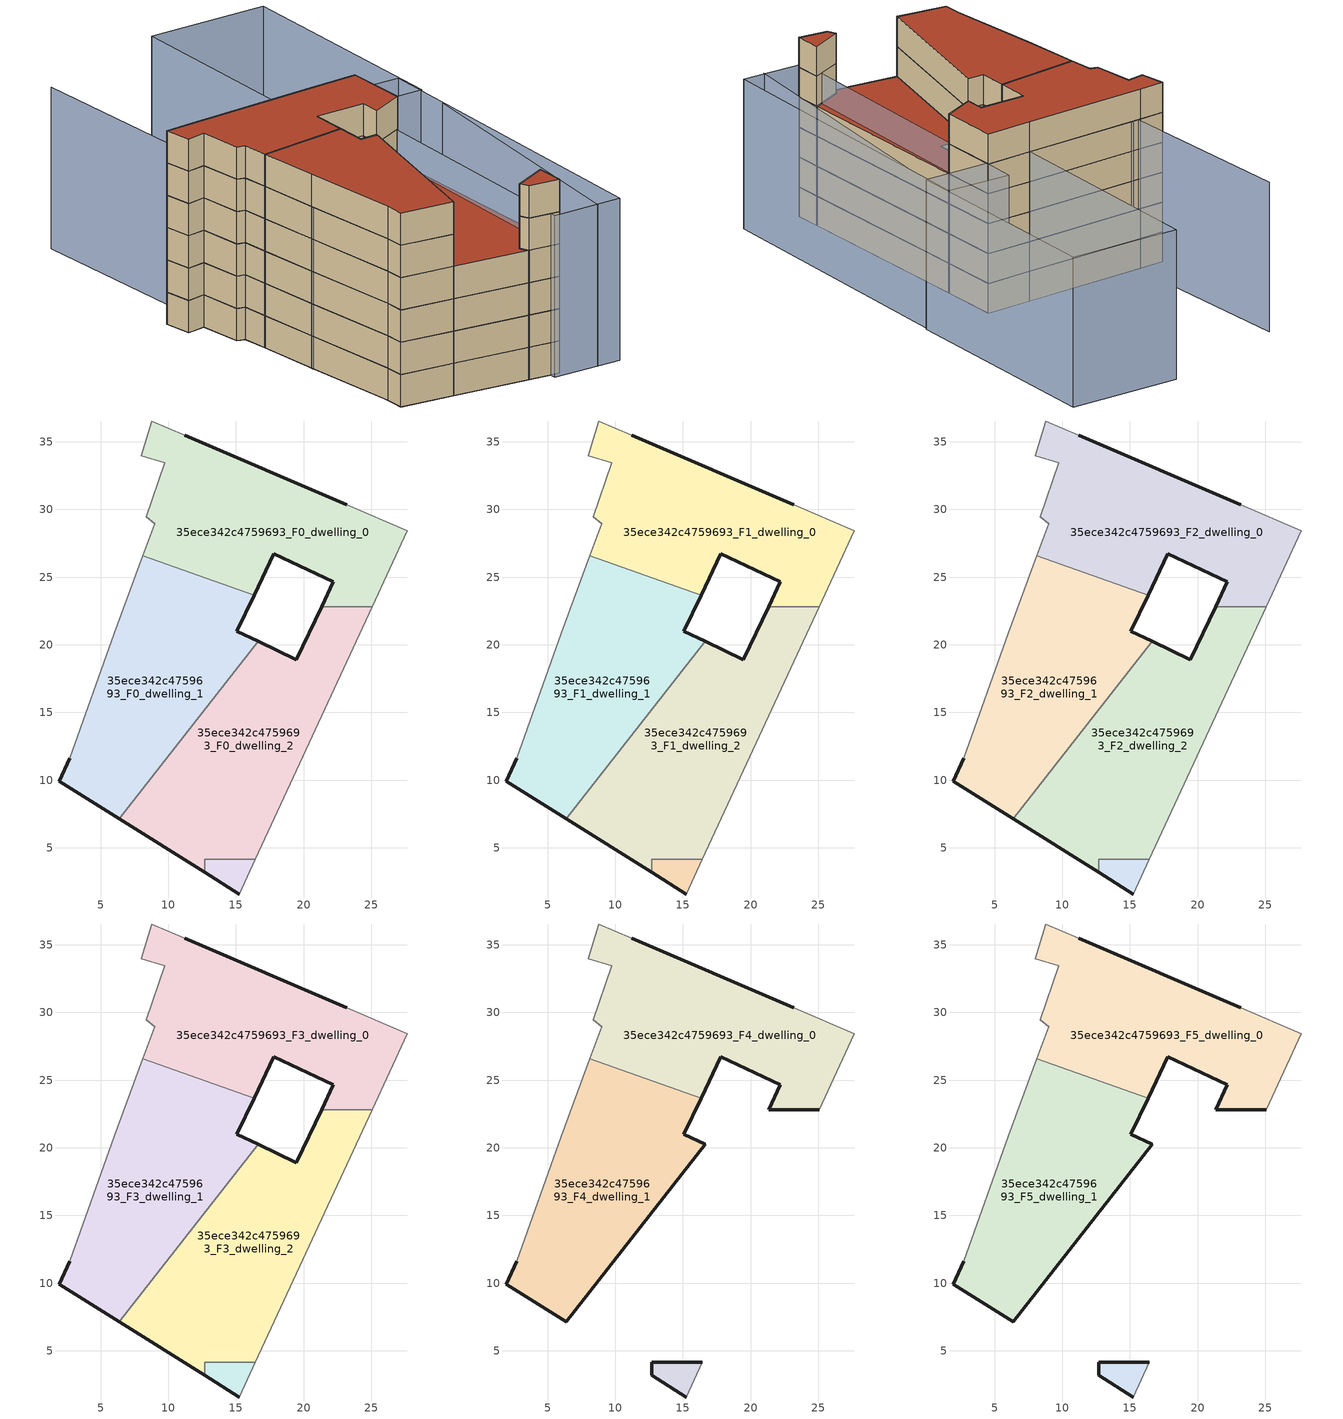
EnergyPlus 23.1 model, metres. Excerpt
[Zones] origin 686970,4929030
35ece342c4759693_F0_dwelling_0
 floor ground (EU_floor_Construction): 25.06,22.83 27.65,28.42 23.19,30.35 11.21,35.49 8.77,36.54 7.99,33.96 9.74,33.46 8.36,29.46 8.99,28.96 8.12,26.59 16.34,23.65 17.81,26.74 22.21,24.65 21.34,22.83 z0
 wall outside (EU_wall_Construction): 11.21,35.49 23.19,30.35 / 21.34,22.83 22.21,24.65 17.81,26.74 16.34,23.65 z0:3
 wall adiabatic (EU_wall_Construction): 23.19,30.35 27.65,28.42 25.06,22.83 / 8.12,26.59 8.99,28.96 8.36,29.46 9.74,33.46 7.99,33.96 8.77,36.54 11.21,35.49 z0:3
 wall to 35ece342c4759693_F0_dwelling_2 (EU_wall_Construction): 25.06,22.83 21.34,22.83 z0:3
 wall to 35ece342c4759693_F0_dwelling_1 (EU_wall_Construction): 16.34,23.65 8.12,26.59 z0:3
35ece342c4759693_F0_dwelling_1
 floor ground (EU_floor_Construction): 6.39,7.13 16.64,20.26 15.08,21.01 16.34,23.65 8.12,26.59 6.01,20.85 2.74,11.63 1.96,9.91 z0
 wall outside (EU_wall_Construction): 16.34,23.65 15.08,21.01 16.64,20.26 / 6.39,7.13 1.96,9.91 2.74,11.63 z0:3
 wall adiabatic (EU_wall_Construction): 2.74,11.63 6.01,20.85 8.12,26.59 z0:3
 wall to 35ece342c4759693_F0_dwelling_2 (EU_wall_Construction): 16.64,20.26 6.39,7.13 z0:3
35ece342c4759693_F0_dwelling_2
 floor ground (EU_floor_Construction): 16.43,4.15 25.06,22.83 21.34,22.83 19.47,18.91 16.64,20.26 6.39,7.13 12.69,3.19 12.69,4.15 z0
 wall outside (EU_wall_Construction): 12.69,3.19 6.39,7.13 / 16.64,20.26 19.47,18.91 21.34,22.83 z0:3
 wall adiabatic (EU_wall_Construction): 25.06,22.83 16.43,4.15 z0:3
 wall to 35ece342c4759693_F0_circulation (EU_wall_Construction): 16.43,4.15 12.69,4.15 12.69,3.19 z0:3
35ece342c4759693_F0_circulation
 floor ground (EU_floor_Construction): 15.25,1.59 16.43,4.15 12.69,4.15 12.69,3.19 z0
 wall outside (EU_wall_Construction): 15.25,1.59 12.69,3.19 z0:3
 wall adiabatic (EU_wall_Construction): 16.43,4.15 15.25,1.59 z0:3
35ece342c4759693_F1_dwelling_0
 floor to 35ece342c4759693_F0_dwelling_0 (EU_floor_Construction): 25.06,22.83 27.65,28.42 23.19,30.35 11.21,35.49 8.77,36.54 7.99,33.96 9.74,33.46 8.36,29.46 8.99,28.96 8.12,26.59 16.34,23.65 17.81,26.74 22.21,24.65 21.34,22.83 z3
 wall outside (EU_wall_Construction): 11.21,35.49 23.19,30.35 / 21.34,22.83 22.21,24.65 17.81,26.74 16.34,23.65 z3:6
 wall adiabatic (EU_wall_Construction): 23.19,30.35 27.65,28.42 25.06,22.83 / 8.12,26.59 8.99,28.96 8.36,29.46 9.74,33.46 7.99,33.96 8.77,36.54 11.21,35.49 z3:6
 wall to 35ece342c4759693_F1_dwelling_2 (EU_wall_Construction): 25.06,22.83 21.34,22.83 z3:6
 wall to 35ece342c4759693_F1_dwelling_1 (EU_wall_Construction): 16.34,23.65 8.12,26.59 z3:6
35ece342c4759693_F1_dwelling_1
 floor to 35ece342c4759693_F0_dwelling_1 (EU_floor_Construction): 6.39,7.13 16.64,20.26 15.08,21.01 16.34,23.65 8.12,26.59 6.01,20.85 2.74,11.63 1.96,9.91 z3
 wall outside (EU_wall_Construction): 16.34,23.65 15.08,21.01 16.64,20.26 / 6.39,7.13 1.96,9.91 2.74,11.63 z3:6
 wall adiabatic (EU_wall_Construction): 2.74,11.63 6.01,20.85 8.12,26.59 z3:6
 wall to 35ece342c4759693_F1_dwelling_2 (EU_wall_Construction): 16.64,20.26 6.39,7.13 z3:6
35ece342c4759693_F1_dwelling_2
 floor to 35ece342c4759693_F0_dwelling_2 (EU_floor_Construction): 16.43,4.15 25.06,22.83 21.34,22.83 19.47,18.91 16.64,20.26 6.39,7.13 12.69,3.19 12.69,4.15 z3
 wall outside (EU_wall_Construction): 12.69,3.19 6.39,7.13 / 16.64,20.26 19.47,18.91 21.34,22.83 z3:6
 wall adiabatic (EU_wall_Construction): 25.06,22.83 16.43,4.15 z3:6
 wall to 35ece342c4759693_F1_circulation (EU_wall_Construction): 16.43,4.15 12.69,4.15 12.69,3.19 z3:6
35ece342c4759693_F1_circulation
 floor to 35ece342c4759693_F0_circulation (EU_floor_Construction): 15.25,1.59 16.43,4.15 12.69,4.15 12.69,3.19 z3
 wall outside (EU_wall_Construction): 15.25,1.59 12.69,3.19 z3:6
 wall adiabatic (EU_wall_Construction): 16.43,4.15 15.25,1.59 z3:6
35ece342c4759693_F2_dwelling_0
 floor to 35ece342c4759693_F1_dwelling_0 (EU_floor_Construction): 25.06,22.83 27.65,28.42 23.19,30.35 11.21,35.49 8.77,36.54 7.99,33.96 9.74,33.46 8.36,29.46 8.99,28.96 8.12,26.59 16.34,23.65 17.81,26.74 22.21,24.65 21.34,22.83 z6
 wall outside (EU_wall_Construction): 11.21,35.49 23.19,30.35 / 21.34,22.83 22.21,24.65 17.81,26.74 16.34,23.65 z6:9
 wall adiabatic (EU_wall_Construction): 23.19,30.35 27.65,28.42 25.06,22.83 / 8.12,26.59 8.99,28.96 8.36,29.46 9.74,33.46 7.99,33.96 8.77,36.54 11.21,35.49 z6:9
 wall to 35ece342c4759693_F2_dwelling_2 (EU_wall_Construction): 25.06,22.83 21.34,22.83 z6:9
 wall to 35ece342c4759693_F2_dwelling_1 (EU_wall_Construction): 16.34,23.65 8.12,26.59 z6:9
35ece342c4759693_F2_dwelling_1
 floor to 35ece342c4759693_F1_dwelling_1 (EU_floor_Construction): 6.39,7.13 16.64,20.26 15.08,21.01 16.34,23.65 8.12,26.59 6.01,20.85 2.74,11.63 1.96,9.91 z6
 wall outside (EU_wall_Construction): 16.34,23.65 15.08,21.01 16.64,20.26 / 6.39,7.13 1.96,9.91 2.74,11.63 z6:9
 wall adiabatic (EU_wall_Construction): 2.74,11.63 6.01,20.85 8.12,26.59 z6:9
 wall to 35ece342c4759693_F2_dwelling_2 (EU_wall_Construction): 16.64,20.26 6.39,7.13 z6:9
35ece342c4759693_F2_dwelling_2
 floor to 35ece342c4759693_F1_dwelling_2 (EU_floor_Construction): 16.43,4.15 25.06,22.83 21.34,22.83 19.47,18.91 16.64,20.26 6.39,7.13 12.69,3.19 12.69,4.15 z6
 wall outside (EU_wall_Construction): 12.69,3.19 6.39,7.13 / 16.64,20.26 19.47,18.91 21.34,22.83 z6:9
 wall adiabatic (EU_wall_Construction): 25.06,22.83 16.43,4.15 z6:9
 wall to 35ece342c4759693_F2_circulation (EU_wall_Construction): 16.43,4.15 12.69,4.15 12.69,3.19 z6:9
35ece342c4759693_F2_circulation
 floor to 35ece342c4759693_F1_circulation (EU_floor_Construction): 15.25,1.59 16.43,4.15 12.69,4.15 12.69,3.19 z6
 wall outside (EU_wall_Construction): 15.25,1.59 12.69,3.19 z6:9
 wall adiabatic (EU_wall_Construction): 16.43,4.15 15.25,1.59 z6:9
35ece342c4759693_F3_dwelling_0
 floor to 35ece342c4759693_F2_dwelling_0 (EU_floor_Construction): 25.06,22.83 27.65,28.42 23.19,30.35 11.21,35.49 8.77,36.54 7.99,33.96 9.74,33.46 8.36,29.46 8.99,28.96 8.12,26.59 16.34,23.65 17.81,26.74 22.21,24.65 21.34,22.83 z9
 wall outside (EU_wall_Construction): 11.21,35.49 23.19,30.35 / 21.34,22.83 22.21,24.65 17.81,26.74 16.34,23.65 z9:12
 wall adiabatic (EU_wall_Construction): 23.19,30.35 27.65,28.42 25.06,22.83 / 8.12,26.59 8.99,28.96 8.36,29.46 9.74,33.46 7.99,33.96 8.77,36.54 11.21,35.49 z9:12
 wall to 35ece342c4759693_F3_dwelling_2 (EU_wall_Construction): 25.06,22.83 21.34,22.83 z9:12
 wall to 35ece342c4759693_F3_dwelling_1 (EU_wall_Construction): 16.34,23.65 8.12,26.59 z9:12
35ece342c4759693_F3_dwelling_1
 floor to 35ece342c4759693_F2_dwelling_1 (EU_floor_Construction): 6.39,7.13 16.64,20.26 15.08,21.01 16.34,23.65 8.12,26.59 6.01,20.85 2.74,11.63 1.96,9.91 z9
 wall outside (EU_wall_Construction): 16.34,23.65 15.08,21.01 16.64,20.26 / 6.39,7.13 1.96,9.91 2.74,11.63 z9:12
 wall adiabatic (EU_wall_Construction): 2.74,11.63 6.01,20.85 8.12,26.59 z9:12
 wall to 35ece342c4759693_F3_dwelling_2 (EU_wall_Construction): 16.64,20.26 6.39,7.13 z9:12
35ece342c4759693_F3_dwelling_2
 floor to 35ece342c4759693_F2_dwelling_2 (EU_floor_Construction): 16.43,4.15 25.06,22.83 21.34,22.83 19.47,18.91 16.64,20.26 6.39,7.13 12.69,3.19 12.69,4.15 z9
 wall outside (EU_wall_Construction): 12.69,3.19 6.39,7.13 / 16.64,20.26 19.47,18.91 21.34,22.83 z9:12
 wall adiabatic (EU_wall_Construction): 25.06,22.83 16.43,4.15 z9:12
 wall to 35ece342c4759693_F3_circulation (EU_wall_Construction): 16.43,4.15 12.69,4.15 12.69,3.19 z9:12
 roof outside (EU_roof_Construction): 25.06,22.83 16.43,4.15 12.69,4.15 12.69,3.19 6.39,7.13 16.64,20.26 19.47,18.91 21.34,22.83 z12
35ece342c4759693_F3_circulation
 floor to 35ece342c4759693_F2_circulation (EU_floor_Construction): 15.25,1.59 16.43,4.15 12.69,4.15 12.69,3.19 z9
 wall outside (EU_wall_Construction): 15.25,1.59 12.69,3.19 z9:12
 wall adiabatic (EU_wall_Construction): 16.43,4.15 15.25,1.59 z9:12
35ece342c4759693_F4_dwelling_0
 floor to 35ece342c4759693_F3_dwelling_0 (EU_floor_Construction): 25.06,22.83 27.65,28.42 23.19,30.35 11.21,35.49 8.77,36.54 7.99,33.96 9.74,33.46 8.36,29.46 8.99,28.96 8.12,26.59 16.34,23.65 17.81,26.74 22.21,24.65 21.34,22.83 z12
 wall outside (EU_wall_Construction): 11.21,35.49 23.19,30.35 / 25.06,22.83 21.34,22.83 22.21,24.65 17.81,26.74 16.34,23.65 z12:15
 wall adiabatic (EU_wall_Construction): 23.19,30.35 27.65,28.42 25.06,22.83 / 8.12,26.59 8.99,28.96 8.36,29.46 9.74,33.46 7.99,33.96 8.77,36.54 11.21,35.49 z12:15
 wall to 35ece342c4759693_F4_dwelling_1 (EU_wall_Construction): 16.34,23.65 8.12,26.59 z12:15
35ece342c4759693_F4_dwelling_1
 floor to 35ece342c4759693_F3_dwelling_1 (EU_floor_Construction): 6.39,7.13 16.64,20.26 15.08,21.01 16.34,23.65 8.12,26.59 6.01,20.85 2.74,11.63 1.96,9.91 z12
 wall outside (EU_wall_Construction): 16.34,23.65 15.08,21.01 16.64,20.26 6.39,7.13 1.96,9.91 2.74,11.63 z12:15
 wall adiabatic (EU_wall_Construction): 2.74,11.63 6.01,20.85 8.12,26.59 z12:15
35ece342c4759693_F4_circulation
 floor to 35ece342c4759693_F3_circulation (EU_floor_Construction): 15.25,1.59 16.43,4.15 12.69,4.15 12.69,3.19 z12
 wall outside (EU_wall_Construction): 15.25,1.59 12.69,3.19 12.69,4.15 16.43,4.15 z12:15
 wall adiabatic (EU_wall_Construction): 16.43,4.15 15.25,1.59 z12:15
35ece342c4759693_F5_dwelling_0
 floor to 35ece342c4759693_F4_dwelling_0 (EU_floor_Construction): 25.06,22.83 27.65,28.42 23.19,30.35 11.21,35.49 8.77,36.54 7.99,33.96 9.74,33.46 8.36,29.46 8.99,28.96 8.12,26.59 16.34,23.65 17.81,26.74 22.21,24.65 21.34,22.83 z15
 wall outside (EU_wall_Construction): 11.21,35.49 23.19,30.35 / 25.06,22.83 21.34,22.83 22.21,24.65 17.81,26.74 16.34,23.65 z15:18
 wall adiabatic (EU_wall_Construction): 23.19,30.35 27.65,28.42 25.06,22.83 / 8.12,26.59 8.99,28.96 8.36,29.46 9.74,33.46 7.99,33.96 8.77,36.54 11.21,35.49 z15:18
 wall to 35ece342c4759693_F5_dwelling_1 (EU_wall_Construction): 16.34,23.65 8.12,26.59 z15:18
 roof outside (EU_roof_Construction): 23.19,30.35 27.65,28.42 25.06,22.83 21.34,22.83 22.21,24.65 17.81,26.74 16.34,23.65 8.12,26.59 8.99,28.96 8.36,29.46 9.74,33.46 7.99,33.96 8.77,36.54 11.21,35.49 z18
35ece342c4759693_F5_dwelling_1
 floor to 35ece342c4759693_F4_dwelling_1 (EU_floor_Construction): 6.39,7.13 16.64,20.26 15.08,21.01 16.34,23.65 8.12,26.59 6.01,20.85 2.74,11.63 1.96,9.91 z15
 wall outside (EU_wall_Construction): 16.34,23.65 15.08,21.01 16.64,20.26 6.39,7.13 1.96,9.91 2.74,11.63 z15:18
 wall adiabatic (EU_wall_Construction): 2.74,11.63 6.01,20.85 8.12,26.59 z15:18
 roof outside (EU_roof_Construction): 16.34,23.65 15.08,21.01 16.64,20.26 6.39,7.13 1.96,9.91 2.74,11.63 6.01,20.85 8.12,26.59 z18
35ece342c4759693_F5_circulation
 floor to 35ece342c4759693_F4_circulation (EU_floor_Construction): 15.25,1.59 16.43,4.15 12.69,4.15 12.69,3.19 z15
 wall outside (EU_wall_Construction): 15.25,1.59 12.69,3.19 12.69,4.15 16.43,4.15 z15:18
 wall adiabatic (EU_wall_Construction): 16.43,4.15 15.25,1.59 z15:18
 roof outside (EU_roof_Construction): 16.43,4.15 15.25,1.59 12.69,3.19 12.69,4.15 z18
shading: 18.14,-0.54 32.02,22.2 / 6.63,20.66 2.6,11.3 / 12.3,35.33 5.91,20.61 / 19.07,53.46 11.39,35.41 / 35.18,28.31 20.32,-1.49 / 20.32,-1.49 14.25,1.54 / 14.25,1.54 29.11,31.34 / 29.11,31.34 35.18,28.31 / 23.19,30.35 33.37,51.42 / 33.37,51.42 43.99,46.29 / 43.99,46.29 33.8,25.22 / 33.8,25.22 23.19,30.35 z0:15
[Building]
EU S2 Campaign: North Axis=0; Terrain=City; Solar Distribution=FullExterior
[Site:Location]
Bologna: Latitude=44.5; Longitude=11.25; Time Zone=1; Elevation=37
[SizingPeriod:WeatherFileDays]
AnnualSizingPeriod: Begin Month=1; Begin Day of Month=1; End Month=12; End Day of Month=31; Day of Week for Start Day=Monday; Use Weather File Daylight Saving Period=No; Use Weather File Rain and Snow Indicators=No
[MATERIAL]
EU_InternalMass_Material: Roughness=MediumRough; Thickness=0.1; Conductivity=1; Density=1800; Specific Heat=900; Thermal Absorptance=0.9; Solar Absorptance=0.7; Visible Absorptance=0.7
[MATERIAL:NOMASS] Roughness=MediumRough; Thermal Absorptance=0.9; Solar Absorptance=0.7; Visible Absorptance=0.7
Name | Thermal Resistance
EU_wall_NoMass | 0.905828
EU_roof_NoMass | 0.37593
EU_floor_NoMass | 0.67114
[CONSTRUCTION]
EU_wall_Construction: EU_wall_NoMass
EU_roof_Construction: EU_roof_NoMass
EU_floor_Construction: EU_floor_NoMass
EU_InternalMass_Construction: EU_InternalMass_Material
[ZONE] Type=1; Multiplier=1; Ceiling Height=autocalculate; Floor Area=autocalculate; Part of Total Floor Area=Yes
Name | Volume
35ece342c4759693_F0_dwelling_0 | 431.175
35ece342c4759693_F1_dwelling_0; 35ece342c4759693_F2_dwelling_0; 35ece342c4759693_F3_dwelling_0; 35ece342c4759693_F4_dwelling_0; 35ece342c4759693_F5_dwelling_0 | 431.174
35ece342c4759693_F0_dwelling_1 | 432.02
35ece342c4759693_F1_dwelling_1; 35ece342c4759693_F2_dwelling_1; 35ece342c4759693_F3_dwelling_1; 35ece342c4759693_F4_dwelling_1; 35ece342c4759693_F5_dwelling_1 | 432.018
35ece342c4759693_F0_dwelling_2 | 465.99
35ece342c4759693_F1_dwelling_2; 35ece342c4759693_F2_dwelling_2; 35ece342c4759693_F3_dwelling_2 | 465.992
35ece342c4759693_F0_circulation | 18.0901
35ece342c4759693_F1_circulation; 35ece342c4759693_F2_circulation; 35ece342c4759693_F3_circulation; 35ece342c4759693_F4_circulation; 35ece342c4759693_F5_circulation | 18.0872
[INTERNALMASS] Construction=EU_InternalMass_Construction
Name | Zone or ZoneList | Surface Area
35ece342c4759693_F0_dwelling_0_EU_InternalMass | 35ece342c4759693_F0_dwelling_0 | 143.727
35ece342c4759693_F0_dwelling_1_EU_InternalMass | 35ece342c4759693_F0_dwelling_1 | 144.01
35ece342c4759693_F0_dwelling_2_EU_InternalMass | 35ece342c4759693_F0_dwelling_2 | 144.089
35ece342c4759693_F1_dwelling_0_EU_InternalMass | 35ece342c4759693_F1_dwelling_0 | 143.727
35ece342c4759693_F1_dwelling_1_EU_InternalMass | 35ece342c4759693_F1_dwelling_1 | 144.01
35ece342c4759693_F1_dwelling_2_EU_InternalMass | 35ece342c4759693_F1_dwelling_2 | 144.089
35ece342c4759693_F2_dwelling_0_EU_InternalMass | 35ece342c4759693_F2_dwelling_0 | 143.727
35ece342c4759693_F2_dwelling_1_EU_InternalMass | 35ece342c4759693_F2_dwelling_1 | 144.01
35ece342c4759693_F2_dwelling_2_EU_InternalMass | 35ece342c4759693_F2_dwelling_2 | 144.089
35ece342c4759693_F3_dwelling_0_EU_InternalMass | 35ece342c4759693_F3_dwelling_0 | 143.727
35ece342c4759693_F3_dwelling_1_EU_InternalMass | 35ece342c4759693_F3_dwelling_1 | 144.01
35ece342c4759693_F3_dwelling_2_EU_InternalMass | 35ece342c4759693_F3_dwelling_2 | 144.089
35ece342c4759693_F4_dwelling_0_EU_InternalMass | 35ece342c4759693_F4_dwelling_0 | 199.584
35ece342c4759693_F4_dwelling_1_EU_InternalMass | 35ece342c4759693_F4_dwelling_1 | 199.584
35ece342c4759693_F5_dwelling_0_EU_InternalMass | 35ece342c4759693_F5_dwelling_0 | 199.584
35ece342c4759693_F5_dwelling_1_EU_InternalMass | 35ece342c4759693_F5_dwelling_1 | 199.584
[OTHEREQUIPMENT] Fuel Type=Electricity; Design Level Calculation Method=Watts/Area; Power per Zone Floor Area=1; Fraction Latent=0; Fraction Radiant=0; Fraction Lost=0; Carbon Dioxide Generation Rate=0; EndUse Subcategory=EU_Step8_InternalGains
Name | Zone or ZoneList or Space or SpaceList | Schedule
EU_Step8_InternalGain_35ece342c4759693_F0_dwelling_0_f000 | 35ece342c4759693_F0_dwelling_0 | EU_Step8_GainSchedule_35ece342c4759693_F0_dwelling_0_f000
EU_Step8_InternalGain_35ece342c4759693_F0_dwelling_1_f000 | 35ece342c4759693_F0_dwelling_1 | EU_Step8_GainSchedule_35ece342c4759693_F0_dwelling_1_f000
EU_Step8_InternalGain_35ece342c4759693_F0_dwelling_2_f000 | 35ece342c4759693_F0_dwelling_2 | EU_Step8_GainSchedule_35ece342c4759693_F0_dwelling_2_f000
EU_Step8_InternalGain_35ece342c4759693_F1_dwelling_0_f000 | 35ece342c4759693_F1_dwelling_0 | EU_Step8_GainSchedule_35ece342c4759693_F1_dwelling_0_f000
EU_Step8_InternalGain_35ece342c4759693_F1_dwelling_1_f000 | 35ece342c4759693_F1_dwelling_1 | EU_Step8_GainSchedule_35ece342c4759693_F1_dwelling_1_f000
EU_Step8_InternalGain_35ece342c4759693_F1_dwelling_2_f000 | 35ece342c4759693_F1_dwelling_2 | EU_Step8_GainSchedule_35ece342c4759693_F1_dwelling_2_f000
EU_Step8_InternalGain_35ece342c4759693_F2_dwelling_0_f000 | 35ece342c4759693_F2_dwelling_0 | EU_Step8_GainSchedule_35ece342c4759693_F2_dwelling_0_f000
EU_Step8_InternalGain_35ece342c4759693_F2_dwelling_1_f000 | 35ece342c4759693_F2_dwelling_1 | EU_Step8_GainSchedule_35ece342c4759693_F2_dwelling_1_f000
EU_Step8_InternalGain_35ece342c4759693_F2_dwelling_2_f000 | 35ece342c4759693_F2_dwelling_2 | EU_Step8_GainSchedule_35ece342c4759693_F2_dwelling_2_f000
EU_Step8_InternalGain_35ece342c4759693_F3_dwelling_0_f000 | 35ece342c4759693_F3_dwelling_0 | EU_Step8_GainSchedule_35ece342c4759693_F3_dwelling_0_f000
EU_Step8_InternalGain_35ece342c4759693_F3_dwelling_1_f000 | 35ece342c4759693_F3_dwelling_1 | EU_Step8_GainSchedule_35ece342c4759693_F3_dwelling_1_f000
EU_Step8_InternalGain_35ece342c4759693_F3_dwelling_2_f000 | 35ece342c4759693_F3_dwelling_2 | EU_Step8_GainSchedule_35ece342c4759693_F3_dwelling_2_f000
EU_Step8_InternalGain_35ece342c4759693_F4_dwelling_0_f000 | 35ece342c4759693_F4_dwelling_0 | EU_Step8_GainSchedule_35ece342c4759693_F4_dwelling_0_f000
EU_Step8_InternalGain_35ece342c4759693_F4_dwelling_1_f000 | 35ece342c4759693_F4_dwelling_1 | EU_Step8_GainSchedule_35ece342c4759693_F4_dwelling_1_f000
EU_Step8_InternalGain_35ece342c4759693_F5_dwelling_0_f000 | 35ece342c4759693_F5_dwelling_0 | EU_Step8_GainSchedule_35ece342c4759693_F5_dwelling_0_f000
EU_Step8_InternalGain_35ece342c4759693_F5_dwelling_1_f000 | 35ece342c4759693_F5_dwelling_1 | EU_Step8_GainSchedule_35ece342c4759693_F5_dwelling_1_f000
[ZONEINFILTRATION:DESIGNFLOWRATE] Schedule=EU_AlwaysOn; Design Flow Rate Calculation Method=Flow/Area; Flow Rate per Floor Area=0.0005; Constant Term Coefficient=1; Temperature Term Coefficient=0; Velocity Term Coefficient=0; Velocity Squared Term Coefficient=0
Name | Zone or ZoneList or Space or SpaceList
EU_Circulation_Infiltration_35ece342c4759693_F0_circulation | 35ece342c4759693_F0_circulation
EU_Circulation_Infiltration_35ece342c4759693_F1_circulation | 35ece342c4759693_F1_circulation
EU_Circulation_Infiltration_35ece342c4759693_F2_circulation | 35ece342c4759693_F2_circulation
EU_Circulation_Infiltration_35ece342c4759693_F3_circulation | 35ece342c4759693_F3_circulation
EU_Circulation_Infiltration_35ece342c4759693_F4_circulation | 35ece342c4759693_F4_circulation
EU_Circulation_Infiltration_35ece342c4759693_F5_circulation | 35ece342c4759693_F5_circulation
[ZONEVENTILATION:DESIGNFLOWRATE] Schedule=EU_AlwaysOn; Design Flow Rate Calculation Method=AirChanges/Hour; Air Changes per Hour=0.73129; Ventilation Type=Natural; Fan Pressure Rise=0; Fan Total Efficiency=1; Constant Term Coefficient=1; Temperature Term Coefficient=0; Velocity Term Coefficient=0; Velocity Squared Term Coefficient=0; Minimum Indoor Temperature=-100; Maximum Indoor Temperature=100; Delta Temperature=-100; Minimum Outdoor Temperature=-100; Maximum Outdoor Temperature=100; Maximum Wind Speed=40
Name | Zone or ZoneList or Space or SpaceList
EU_ConstantAir_35ece342c4759693_F0_dwelling_0 | 35ece342c4759693_F0_dwelling_0
EU_ConstantAir_35ece342c4759693_F0_dwelling_1 | 35ece342c4759693_F0_dwelling_1
EU_ConstantAir_35ece342c4759693_F0_dwelling_2 | 35ece342c4759693_F0_dwelling_2
EU_ConstantAir_35ece342c4759693_F1_dwelling_0 | 35ece342c4759693_F1_dwelling_0
EU_ConstantAir_35ece342c4759693_F1_dwelling_1 | 35ece342c4759693_F1_dwelling_1
EU_ConstantAir_35ece342c4759693_F1_dwelling_2 | 35ece342c4759693_F1_dwelling_2
EU_ConstantAir_35ece342c4759693_F2_dwelling_0 | 35ece342c4759693_F2_dwelling_0
EU_ConstantAir_35ece342c4759693_F2_dwelling_1 | 35ece342c4759693_F2_dwelling_1
EU_ConstantAir_35ece342c4759693_F2_dwelling_2 | 35ece342c4759693_F2_dwelling_2
EU_ConstantAir_35ece342c4759693_F3_dwelling_0 | 35ece342c4759693_F3_dwelling_0
EU_ConstantAir_35ece342c4759693_F3_dwelling_1 | 35ece342c4759693_F3_dwelling_1
EU_ConstantAir_35ece342c4759693_F3_dwelling_2 | 35ece342c4759693_F3_dwelling_2
EU_ConstantAir_35ece342c4759693_F4_dwelling_0 | 35ece342c4759693_F4_dwelling_0
EU_ConstantAir_35ece342c4759693_F4_dwelling_1 | 35ece342c4759693_F4_dwelling_1
EU_ConstantAir_35ece342c4759693_F5_dwelling_0 | 35ece342c4759693_F5_dwelling_0
EU_ConstantAir_35ece342c4759693_F5_dwelling_1 | 35ece342c4759693_F5_dwelling_1
[HVACTEMPLATE:THERMOSTAT] Constant Heating Setpoint=20; Constant Cooling Setpoint=50
EU_HeatOnly_35ece342c4759693_F0_dwelling_0; EU_HeatOnly_35ece342c4759693_F0_dwelling_1; EU_HeatOnly_35ece342c4759693_F0_dwelling_2; EU_HeatOnly_35ece342c4759693_F1_dwelling_0; EU_HeatOnly_35ece342c4759693_F1_dwelling_1; EU_HeatOnly_35ece342c4759693_F1_dwelling_2; EU_HeatOnly_35ece342c4759693_F2_dwelling_0; EU_HeatOnly_35ece342c4759693_F2_dwelling_1; EU_HeatOnly_35ece342c4759693_F2_dwelling_2; EU_HeatOnly_35ece342c4759693_F3_dwelling_0; EU_HeatOnly_35ece342c4759693_F3_dwelling_1; EU_HeatOnly_35ece342c4759693_F3_dwelling_2; EU_HeatOnly_35ece342c4759693_F4_dwelling_0; EU_HeatOnly_35ece342c4759693_F4_dwelling_1; EU_HeatOnly_35ece342c4759693_F5_dwelling_0; EU_HeatOnly_35ece342c4759693_F5_dwelling_1
[HVACTEMPLATE:ZONE:IDEALLOADSAIRSYSTEM] System Availability Schedule=EU_AlwaysOn; Maximum Heating Supply Air Temperature=50; Minimum Cooling Supply Air Temperature=13; Maximum Heating Supply Air Humidity Ratio=0.0156; Minimum Cooling Supply Air Humidity Ratio=0.0077; Heating Limit=NoLimit; Cooling Limit=NoLimit; Heating Availability Schedule=EU_AlwaysOn; Cooling Availability Schedule=EU_CoolingOff; Dehumidification Control Type=ConstantSensibleHeatRatio; Cooling Sensible Heat Ratio=0.7; Dehumidification Setpoint=60; Humidification Control Type=None; Humidification Setpoint=30; Outdoor Air Method=None; Outdoor Air Flow Rate per Person=0.00944; Outdoor Air Flow Rate per Zone Floor Area=0; Outdoor Air Flow Rate per Zone=0; Demand Controlled Ventilation Type=None; Outdoor Air Economizer Type=NoEconomizer; Heat Recovery Type=None; Sensible Heat Recovery Effectiveness=0.7; Latent Heat Recovery Effectiveness=0.65
Name | Template Thermostat
35ece342c4759693_F0_dwelling_0 | EU_HeatOnly_35ece342c4759693_F0_dwelling_0
35ece342c4759693_F0_dwelling_1 | EU_HeatOnly_35ece342c4759693_F0_dwelling_1
35ece342c4759693_F0_dwelling_2 | EU_HeatOnly_35ece342c4759693_F0_dwelling_2
35ece342c4759693_F1_dwelling_0 | EU_HeatOnly_35ece342c4759693_F1_dwelling_0
35ece342c4759693_F1_dwelling_1 | EU_HeatOnly_35ece342c4759693_F1_dwelling_1
35ece342c4759693_F1_dwelling_2 | EU_HeatOnly_35ece342c4759693_F1_dwelling_2
35ece342c4759693_F2_dwelling_0 | EU_HeatOnly_35ece342c4759693_F2_dwelling_0
35ece342c4759693_F2_dwelling_1 | EU_HeatOnly_35ece342c4759693_F2_dwelling_1
35ece342c4759693_F2_dwelling_2 | EU_HeatOnly_35ece342c4759693_F2_dwelling_2
35ece342c4759693_F3_dwelling_0 | EU_HeatOnly_35ece342c4759693_F3_dwelling_0
35ece342c4759693_F3_dwelling_1 | EU_HeatOnly_35ece342c4759693_F3_dwelling_1
35ece342c4759693_F3_dwelling_2 | EU_HeatOnly_35ece342c4759693_F3_dwelling_2
35ece342c4759693_F4_dwelling_0 | EU_HeatOnly_35ece342c4759693_F4_dwelling_0
35ece342c4759693_F4_dwelling_1 | EU_HeatOnly_35ece342c4759693_F4_dwelling_1
35ece342c4759693_F5_dwelling_0 | EU_HeatOnly_35ece342c4759693_F5_dwelling_0
35ece342c4759693_F5_dwelling_1 | EU_HeatOnly_35ece342c4759693_F5_dwelling_1
[SIZING:ZONE] Zone Cooling Design Supply Air Temperature Input Method=SupplyAirTemperature; Zone Cooling Design Supply Air Temperature=13; Zone Heating Design Supply Air Temperature Input Method=SupplyAirTemperature; Zone Heating Design Supply Air Temperature=50; Zone Cooling Design Supply Air Humidity Ratio=0.008; Zone Heating Design Supply Air Humidity Ratio=0.008; Cooling Design Air Flow Method=DesignDay; Cooling Design Air Flow Rate=0; Cooling Minimum Air Flow per Zone Floor Area=0.000762; Cooling Minimum Air Flow=0; Cooling Minimum Air Flow Fraction=0.2; Heating Design Air Flow Method=DesignDay; Heating Design Air Flow Rate=0; Heating Maximum Air Flow per Zone Floor Area=0.002032; Heating Maximum Air Flow=0.141576; Heating Maximum Air Flow Fraction=0.3; Account for Dedicated Outdoor Air System=No; Dedicated Outdoor Air System Control Strategy=NeutralSupplyAir; Dedicated Outdoor Air Low Setpoint Temperature for Design=autosize; Dedicated Outdoor Air High Setpoint Temperature for Design=autosize; Zone Load Sizing Method=Sensible Load Only No Latent Load; Zone Latent Cooling Design Supply Air Humidity Ratio Input Method=HumidityRatioDifference; Zone Cooling Design Supply Air Humidity Ratio Difference=0.005; Zone Latent Heating Design Supply Air Humidity Ratio Input Method=HumidityRatioDifference; Zone Humidification Design Supply Air Humidity Ratio Difference=0.005
35ece342c4759693_F0_dwelling_0; 35ece342c4759693_F0_dwelling_1; 35ece342c4759693_F0_dwelling_2; 35ece342c4759693_F1_dwelling_0; 35ece342c4759693_F1_dwelling_1; 35ece342c4759693_F1_dwelling_2; 35ece342c4759693_F2_dwelling_0; 35ece342c4759693_F2_dwelling_1; 35ece342c4759693_F2_dwelling_2; 35ece342c4759693_F3_dwelling_0; 35ece342c4759693_F3_dwelling_1; 35ece342c4759693_F3_dwelling_2; 35ece342c4759693_F4_dwelling_0; 35ece342c4759693_F4_dwelling_1; 35ece342c4759693_F5_dwelling_0; 35ece342c4759693_F5_dwelling_1
[SCHEDULE:CONSTANT]
Name | Hourly Value
EU_AlwaysOn | 1
EU_CoolingOff | 0
[SCHEDULE:FILE] Column Number=1; Rows to Skip at Top=0; Number of Hours of Data=8760; Column Separator=Comma; Interpolate to Timestep=No; Minutes per Item=60; Adjust Schedule for Daylight Savings=Yes
Name | File
EU_Step8_GainSchedule_35ece342c4759693_F0_dwelling_0_f000 | ../../schedules/35ece342c4759693/35ece342c4759693_F0_dwelling_0_f000_gain.csv
EU_Step8_GainSchedule_35ece342c4759693_F0_dwelling_1_f000 | ../../schedules/35ece342c4759693/35ece342c4759693_F0_dwelling_1_f000_gain.csv
EU_Step8_GainSchedule_35ece342c4759693_F0_dwelling_2_f000 | ../../schedules/35ece342c4759693/35ece342c4759693_F0_dwelling_2_f000_gain.csv
EU_Step8_GainSchedule_35ece342c4759693_F1_dwelling_0_f000 | ../../schedules/35ece342c4759693/35ece342c4759693_F1_dwelling_0_f000_gain.csv
EU_Step8_GainSchedule_35ece342c4759693_F1_dwelling_1_f000 | ../../schedules/35ece342c4759693/35ece342c4759693_F1_dwelling_1_f000_gain.csv
EU_Step8_GainSchedule_35ece342c4759693_F1_dwelling_2_f000 | ../../schedules/35ece342c4759693/35ece342c4759693_F1_dwelling_2_f000_gain.csv
EU_Step8_GainSchedule_35ece342c4759693_F2_dwelling_0_f000 | ../../schedules/35ece342c4759693/35ece342c4759693_F2_dwelling_0_f000_gain.csv
EU_Step8_GainSchedule_35ece342c4759693_F2_dwelling_1_f000 | ../../schedules/35ece342c4759693/35ece342c4759693_F2_dwelling_1_f000_gain.csv
EU_Step8_GainSchedule_35ece342c4759693_F2_dwelling_2_f000 | ../../schedules/35ece342c4759693/35ece342c4759693_F2_dwelling_2_f000_gain.csv
EU_Step8_GainSchedule_35ece342c4759693_F3_dwelling_0_f000 | ../../schedules/35ece342c4759693/35ece342c4759693_F3_dwelling_0_f000_gain.csv
EU_Step8_GainSchedule_35ece342c4759693_F3_dwelling_1_f000 | ../../schedules/35ece342c4759693/35ece342c4759693_F3_dwelling_1_f000_gain.csv
EU_Step8_GainSchedule_35ece342c4759693_F3_dwelling_2_f000 | ../../schedules/35ece342c4759693/35ece342c4759693_F3_dwelling_2_f000_gain.csv
EU_Step8_GainSchedule_35ece342c4759693_F4_dwelling_0_f000 | ../../schedules/35ece342c4759693/35ece342c4759693_F4_dwelling_0_f000_gain.csv
EU_Step8_GainSchedule_35ece342c4759693_F4_dwelling_1_f000 | ../../schedules/35ece342c4759693/35ece342c4759693_F4_dwelling_1_f000_gain.csv
EU_Step8_GainSchedule_35ece342c4759693_F5_dwelling_0_f000 | ../../schedules/35ece342c4759693/35ece342c4759693_F5_dwelling_0_f000_gain.csv
EU_Step8_GainSchedule_35ece342c4759693_F5_dwelling_1_f000 | ../../schedules/35ece342c4759693/35ece342c4759693_F5_dwelling_1_f000_gain.csv
